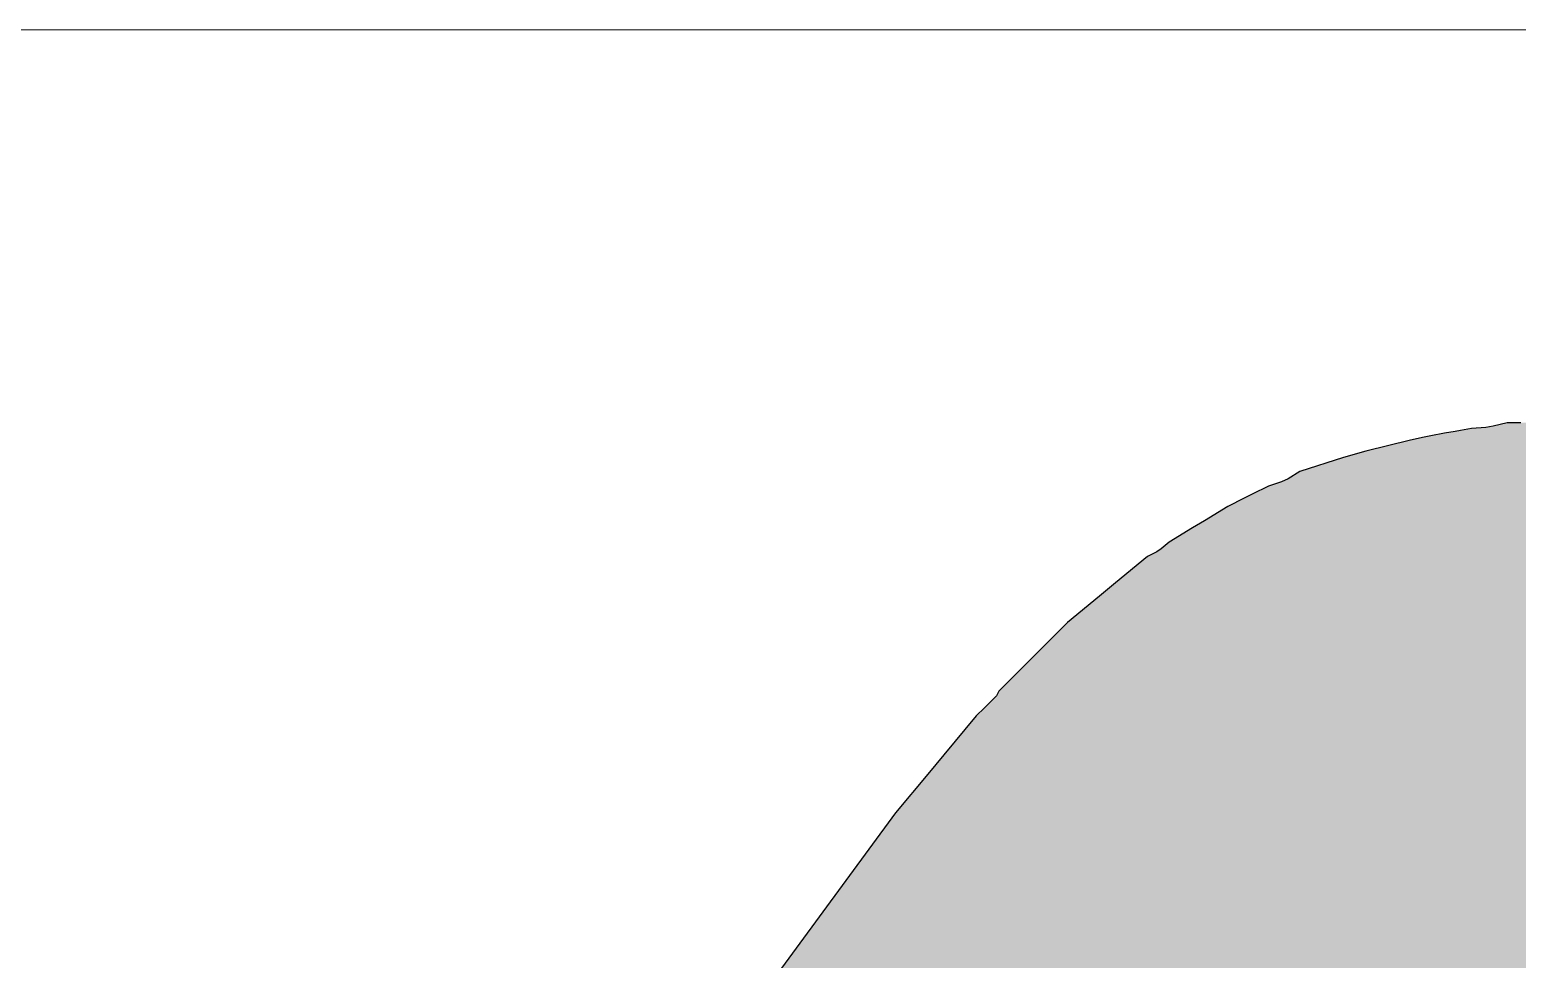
# Model space of a CAD drawing. Header units: millimetres. Extents: x 2845 to 3142, y 1234 to 1444.
# Drawn here: x 3026.26 to 3033.6, y 1271.49 to 1276.08 of the extents above; entities that cross this region are included whole.
import ezdxf
from ezdxf.enums import TextEntityAlignment as Align

# ---------------------------------------------------------------- set-up
doc = ezdxf.new("R2010")
doc.units = ezdxf.units.MM
doc.layers.add('图框', color=7, linetype='Continuous')
doc.styles.add('样式 1', font='simsunb.ttf')

# ---------------------------------------------------------------- blocks, each defined once
blk = doc.blocks.new('a2')
h = blk.add_hatch(color=132)
h.dxf.hatch_style = 1
h.paths.add_polyline_path([(1142.7, 249.9), (1174.3, 293.1), (1194.5, 320.6), (1205.6, 333.9), (1229.2, 358.6), (1231, 360.2), (1231.7, 361.4), (1232.6, 363.6), (1257, 388.1), (1269.2, 400.3), (1293.7, 424.7), (1313.5, 441.1), (1323.4, 449.3), (1343.2, 465.6), (1352.8, 471.1), (1357.3, 474.4), (1365.9, 481.4), (1370.2, 483.6), (1372.2, 485), (1375.9, 488.1), (1395.9, 500.3), (1405.9, 506.4), (1426.2, 518), (1437, 523.4), (1442.3, 526.1), (1453, 531.4), (1458.9, 534.1), (1461.9, 535.3), (1473.1, 539), (1483.9, 545.2), (1489.7, 547.7), (1501.6, 551.5), (1509.6, 554.2), (1513.7, 555.5), (1521.7, 558.1), (1524.2, 559.3), (1543.8, 564.7), (1549.3, 566.2), (1560.2, 568.1), (1566.9, 569.5), (1570.3, 570.1), (1577, 571.5), (1585.8, 572.1), (1590.3, 573), (1598.7, 575.7), (1604.7, 574.5), (1608.3, 574.9), (1613.8, 577.4), (1623.2, 577.4), (1627.8, 577.4), (1637.2, 577.4), (1637.2, 579.1), (1647.9, 579.1), (1653.3, 579.1), (1664, 579.1), (1664, 577.4), (1673.4, 577.4), (1678.1, 577.4), (1687.4, 577.4), (1696.1, 575.7), (1700.5, 574.8), (1709.2, 573), (1711.4, 571.5), (1714.1, 571.8), (1715.9, 573.9), (1717.5, 580.7), (1715.2, 583.4), (1711.3, 584.3), (1705.3, 590.3), (1702.3, 593.3), (1696.2, 599.4), (1669.2, 621.9), (1655, 632.3), (1626.6, 653.1), (1619.7, 656.6), (1616.4, 658.8), (1610.6, 663.8), (1606.3, 666), (1604.2, 667.4), (1600.5, 670.5), (1596.2, 672.7), (1594.1, 674.1), (1590.5, 677.2), (1567.7, 691), (1556.3, 697.8), (1533.6, 711.5), (1514.5, 721.1), (1509.1, 723.8), (1498.4, 729.1), (1496.4, 729.8), (1493.4, 730.8), (1487.4, 733.8), (1484.4, 735.3), (1468.3, 742.5), (1448.1, 750.4), (1438, 754.3), (1417.9, 762.2), (1405.8, 766.2), (1399.8, 768.2), (1387.7, 772.2), (1376.4, 775.6), (1370.7, 777.3), (1359.3, 780.7), (1345.9, 783.9), (1339.2, 785.5), (1325.7, 788.6), (1321.5, 788.9), (1317.3, 790.3), (1307.4, 792.6), (1302.3, 793.6), (1292.2, 795.4), (1265.5, 800), (1252.1, 802.4), (1225.4, 807), (1218.7, 807), (1215.3, 807), (1208.6, 807), (1208.6, 808.7), (1198.6, 808.7), (1193.6, 808.7), (1183.5, 808.7), (1183.5, 810.3), (1150.7, 810.3), (1134.3, 810.3), (1101.5, 810.3), (1101.5, 808.7), (1091.5, 808.7), (1086.4, 808.7), (1076.4, 808.7), (1076.4, 807), (1069.7, 807), (1066.3, 807), (1059.6, 807), (1049.1, 804.4), (1043.7, 803.4), (1032.9, 802.7), (1024.8, 801.3), (1020.8, 800.6), (1012.8, 799.2), (1002.8, 797.2), (997.7, 796.2), (987.7, 794.2), (954.5, 785.9), (937.9, 781.3), (905.4, 770.7), (896.6, 765.3), (891.7, 763.1), (881.9, 759.9), (869.8, 753.9), (863.8, 750.9), (851.8, 744.8), (834.3, 734.2), (825.5, 728.9), (808.1, 718.3), (802.2, 713.3), (798.9, 711), (792, 707.6), (768.2, 687.9), (756.3, 678.1), (732.5, 658.4), (712, 637.9), (701.8, 627.7), (681.4, 607.3), (680.7, 606), (680.4, 605.3), (679.7, 604), (673.7, 597.9), (670.7, 594.9), (664.7, 588.9), (640.6, 560.1), (628.6, 545.6), (604.5, 516.8), (530.6, 416.1), (493.7, 365.7), (419.8, 264.9), (381.8, 219.4), (362.7, 196.6), (324.7, 151), (303.6, 129.9), (293, 119.3), (271.9, 98.2), (267, 95.4), (264.6, 93.5), (261, 89.1), (241.4, 72.4), (231, 64.5), (209.9, 49.7), (205, 45.6), (199.8, 43), (189.5, 35.7), (184.1, 32.4), (173.1, 26.1), (166.4, 22.8), (163.1, 21.1), (156.4, 17.7), (144.9, 13.3), (139.2, 11.1), (127.7, 6.6), (107.8, 1), (97.7, -1.5), (77.4, -5.5), (58, -5.5), (48.2, -5.5), (28.8, -5.5), (21.2, -2.7), (16.9, -1.9), (8.7, -2.2), (8.7, -3.8), (7.1, -3.8), (5.4, -5.1), (5.1, -7.1), (6.2, -8.8), (14.2, -23.5), (18.8, -30.6), (28.8, -44), (28.5, -46.2), (29.3, -48), (31.4, -49), (45.5, -70.5), (53.3, -80.9), (70, -100.5), (73.9, -103.3), (75.5, -105.3), (77.7, -109.6), (90.7, -122.7), (97.2, -129.2), (110.3, -142.2), (124, -152), (130.5, -157.6), (139.1, -166.2), (148, -172.2), (153.4, -176), (163.8, -184), (183.9, -196.1), (193.9, -202.2), (214, -214.3), (222, -218.3), (226, -220.3), (234.1, -224.3), (243.9, -227.6), (248.7, -229.8), (257.6, -235.1), (261.1, -234.7), (263.3, -235.4), (266, -237.6), (294.7, -248.8), (309.6, -253.4), (339.7, -260.2), (343, -261), (353.1, -263.1), (358.1, -264.1), (368.1, -266.1), (372.1, -267), (374.1, -267.4), (378.2, -267.8), (388.9, -269.1), (394.2, -269.8), (405, -271.1), (407.6, -271.4), (409, -271.6), (411.7, -271.9), (417, -271.9), (419.7, -271.9), (425, -271.9), (425, -273.6), (453.2, -273.6), (467.2, -273.6), (495.4, -273.6), (495.4, -271.9), (500.7, -271.9), (503.4, -271.9), (508.8, -271.9), (522.1, -270.3), (528.8, -269.4), (542.2, -267.8), (550.3, -266.4), (554.3, -265.7), (562.3, -264.3), (584, -260), (594.8, -257.3), (616, -251.4), (619.3, -250.1), (622.8, -249.7), (630.8, -247.1), (634.8, -245.8), (642.9, -243.1), (670.8, -234), (684.3, -227.8), (710.1, -213.8), (716.8, -210.4), (720.2, -208.8), (726.9, -205.4), (738, -199), (743.4, -195.5), (753.6, -187.8), (755.8, -188.2), (757.6, -187.3), (758.6, -185.3), (762.9, -183.1), (765, -181.7), (768.6, -178.5), (788.2, -165.7), (797.7, -158.6), (815.5, -143.4), (826.2, -134.6), (831.5, -130.2), (842.1, -121.4), (849.5, -114), (853.2, -110.3), (860.5, -103), (863.9, -101.3), (874.9, -90.2), (880.5, -84.7), (891.5, -73.7), (892.2, -72.3), (892.5, -71.7), (893.2, -70.3), (901.9, -61.6), (906.2, -57.3), (914.9, -48.6), (944.2, -13.5), (958.8, 4), (988.1, 39.1), (1010.5, 69.6), (1021.7, 84.8), (1044, 115.4), (1054.3, 129.3), (1059.4, 136.3), (1069.6, 150.2), (1079.8, 164.1), (1084.9, 171.1), (1095.1, 185), (1126.8, 228.2)])
for p, q in [((1002.8, 797.2), (997.7, 796.2)), ((1012.8, 799.2), (1002.8, 797.2)), ((1020.8, 800.6), (1012.8, 799.2)), ((1024.8, 801.3), (1020.8, 800.6)), ((1032.9, 802.7), (1024.8, 801.3)), ((1043.7, 803.4), (1032.9, 802.7)), ((1049.1, 804.4), (1043.7, 803.4)), ((1059.6, 807), (1049.1, 804.4)), ((1066.3, 807), (1059.6, 807)), ((1069.7, 807), (1066.3, 807)), ((954.5, 785.9), (937.9, 781.3)), ((987.7, 794.2), (954.5, 785.9)), ((997.7, 796.2), (987.7, 794.2)), ((937.9, 781.3), (905.4, 770.7)), ((896.6, 765.3), (891.7, 763.1)), ((905.4, 770.7), (896.6, 765.3)), ((869.8, 753.9), (863.8, 750.9)), ((881.9, 759.9), (869.8, 753.9)), ((891.7, 763.1), (881.9, 759.9)), ((851.8, 744.8), (834.3, 734.2)), ((863.8, 750.9), (851.8, 744.8)), ((834.3, 734.2), (825.5, 728.9)), ((825.5, 728.9), (808.1, 718.3)), ((798.9, 711), (792, 707.6)), ((802.2, 713.3), (798.9, 711)), ((808.1, 718.3), (802.2, 713.3)), ((792, 707.6), (768.2, 687.9)), ((768.2, 687.9), (756.3, 678.1)), ((756.3, 678.1), (732.5, 658.4)), ((732.5, 658.4), (712, 637.9)), ((712, 637.9), (701.8, 627.7)), ((701.8, 627.7), (681.4, 607.3)), ((673.7, 597.9), (670.7, 594.9)), ((679.7, 604), (673.7, 597.9)), ((680.4, 605.3), (679.7, 604)), ((680.7, 606), (680.4, 605.3)), ((681.4, 607.3), (680.7, 606)), ((664.7, 588.9), (640.6, 560.1)), ((670.7, 594.9), (664.7, 588.9)), ((640.6, 560.1), (628.6, 545.6)), ((628.6, 545.6), (604.5, 516.8)), ((604.5, 516.8), (530.6, 416.1)), ((530.6, 416.1), (493.7, 365.7))]:
    blk.add_line(p, q)
blk = doc.blocks.new('上海图源信息科技有限公司')
at = {"layer": '图框', "xscale": 0.0082944, "yscale": 0.0082944, "zscale": 0.0082944}
blk.add_blockref('a2', (-3.8754, 2.2695), dxfattribs=at)
blk = doc.blocks.new('TYFrame')
at = {"layer": '图框', "color": 0, "lineweight": 9}
blk.add_line((174.4604, 42), (287, 42), dxfattribs=at)
at = {"layer": '图框', "lineweight": 9}
blk.add_line((198.4647, 42), (186.4647, 42), dxfattribs=at)
at = {"layer": '图框', "xscale": 0.8, "yscale": 0.8, "zscale": 0.6}
blk.add_blockref('上海图源信息科技有限公司', (184.1225, 32.8893), dxfattribs=at)
at = {"layer": '图框', "style": '样式 1', "flags": 1}
for tag, height, p in [('被加工材料', 1.2, (258.3533, 62.0585)), ('工件类型', 1.2, (258.3533, 58.8806)), ('刀具材料', 1.2, (258.3533, 55.9472)), ('冷却', 1.2, (258.3533, 52.9259)), ('涂层', 1.2, (258.3533, 49.7176)), ('孔公差', 1.2, (258.3533, 46.7313)), ('通孔', 1.2, (258.3533, 43.6106)), ('设计', 1.73, (215.5, 38.5)), ('刀具名称', 1.73, (264.4233, 38.5)), ('刀具编号', 1.73, (264.4233, 30)), ('设计日期', 1.73, (215.5, 30)), ('客户名称', 1.73, (264.4233, 23.5)), ('审核', 1.73, (215.5, 21.8)), ('客户编号', 1.73, (264.4233, 20)), ('审核日期', 1.73, (215.5, 14)), ('图号', 1.73, (264.4233, 14, 30))]:
    blk.add_attdef(tag, text='', height=height, dxfattribs=at).set_placement(p, align=Align.MIDDLE_CENTER)

msp = doc.modelspace()

# ---------------------------------------------------------------- block references
at = {"color": 0}
msp.add_blockref('TYFrame', (2845.4977, 1234.0817), dxfattribs=at)

doc.saveas('drawing.dxf')
